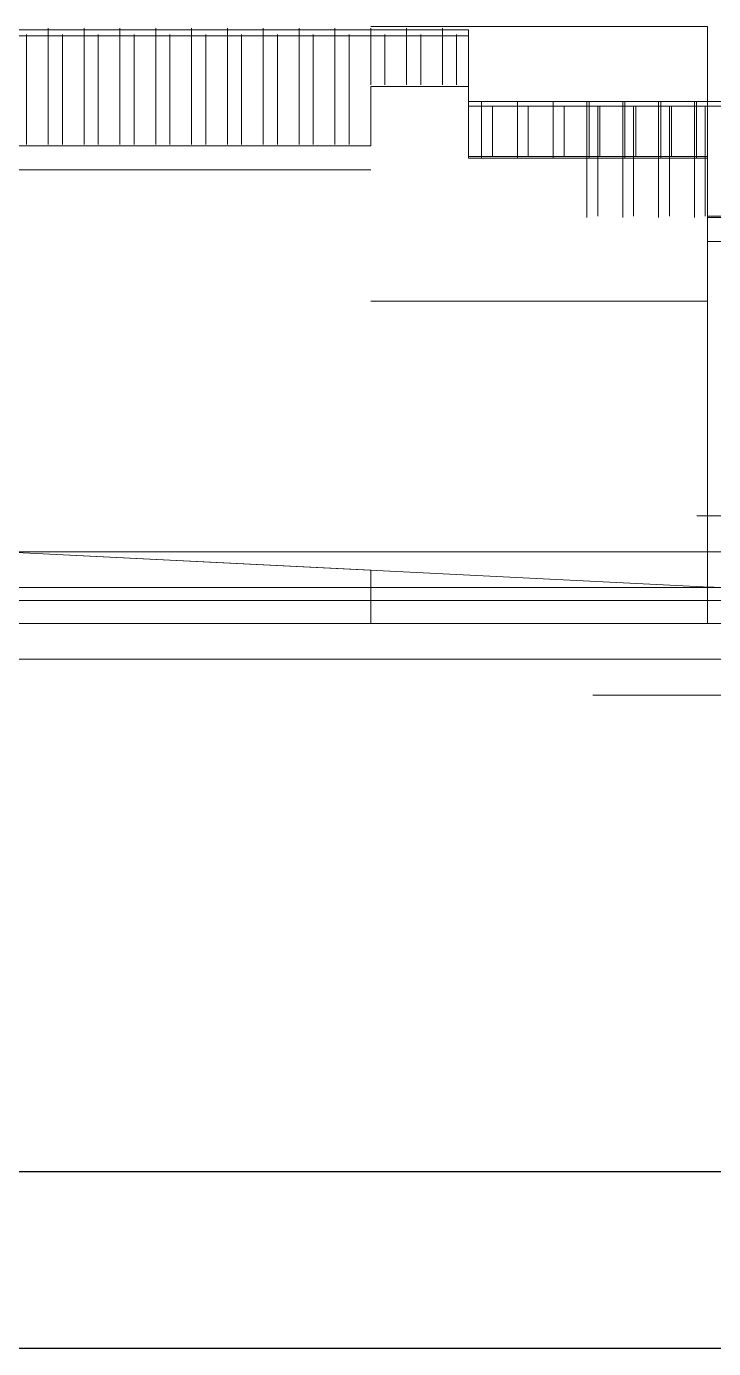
# Model space of a CAD drawing. Header units: millimetres. Extents: x -113526 to 211532, y -79714 to 28306.
# Drawn here: x 72206 to 73201, y -17174 to -15258 of the extents above; entities that cross this region are included whole.
import ezdxf

# ---------------------------------------------------------------- set-up
doc = ezdxf.new("R2010")
doc.units = ezdxf.units.MM
doc.layers.add('填充图样', color=38, linetype='Continuous')

msp = doc.modelspace()

# ---------------------------------------------------------------- linework, layer by layer
at = {"color": 250}
msp.add_line((87797.4, -16917.6), (64799, -16917.6), dxfattribs=at)
at = {"color": 4}
msp.add_line((88053.4, -17173.6), (64160, -17173.6), dxfattribs=at)
at = {"layer": '填充图样', "lineweight": 5, "extrusion": (2e-16, 0.936329, -0.351123)}
for p, q in [((71635.7, -15262.7, 497.1), (72846.6, -15262.7, 497.1)), ((72237.9, -15428.9, 47.6), (72237.9, -15260.7, 496.3)), ((72289.8, -15428.9, 47.6), (72289.8, -15260.7, 496.3)), ((72341.7, -15428.9, 47.6), (72341.7, -15260.7, 496.3)), ((72393.6, -15428.9, 47.6), (72393.6, -15260.7, 496.3)), ((72445.5, -15428.9, 47.6), (72445.5, -15260.7, 496.3)), ((72497.4, -15428.9, 47.6), (72497.4, -15260.7, 496.3)), ((72549.3, -15428.9, 47.6), (72549.3, -15260.7, 496.3)), ((72601.2, -15428.9, 47.6), (72601.2, -15260.7, 496.3)), ((72653.1, -15428.9, 47.6), (72653.1, -15260.7, 496.3)), ((72705, -15342.8, 277.4), (72705, -15260.7, 496.3)), ((72756.9, -15342.8, 277.4), (72756.9, -15260.7, 496.3)), ((72808.8, -15342.8, 277.4), (72808.8, -15260.7, 496.3)), ((72846.6, -15262.7, 497.1), (72846.6, -15344.8, 278.1)), ((72846.6, -15344.8, 278.1), (72705, -15344.8, 278.1)), ((72705, -15344.8, 278.1), (72705, -15431, 48.4)), ((72705, -15431, 48.4), (71635.7, -15431, 48.4))]:
    msp.add_line(p, q, dxfattribs=at)
at = {"layer": '填充图样', "lineweight": 5, "extrusion": (1, -4e-16, 2e-16)}
msp.add_line((73192.6, -16122.9, 716), (73192.6, -15258, 716), dxfattribs=at)
at = {"layer": '填充图样', "lineweight": 5, "extrusion": (2e-16, 0.936329, 0.351123)}
for p, q in [((72846.6, -15271.8, 521.4), (72165.9, -15271.8, 521.4)), ((72206.5, -15428.9, 946.5), (72206.5, -15269.8, 522.1)), ((72258.4, -15428.9, 946.5), (72258.4, -15269.8, 522.1)), ((72310.3, -15428.9, 946.5), (72310.3, -15269.8, 522.1)), ((72362.2, -15428.9, 946.5), (72362.2, -15269.8, 522.1)), ((72414.1, -15428.9, 946.5), (72414.1, -15269.8, 522.1)), ((72466, -15428.9, 946.5), (72466, -15269.8, 522.1)), ((72517.9, -15428.9, 946.5), (72517.9, -15269.8, 522.1)), ((72569.8, -15428.9, 946.5), (72569.8, -15269.8, 522.1)), ((72621.7, -15428.9, 946.5), (72621.7, -15269.8, 522.1)), ((72673.6, -15428.9, 946.5), (72673.6, -15269.8, 522.1)), ((72725.5, -15342.8, 716.8), (72725.5, -15269.8, 522.1)), ((72777.4, -15342.8, 716.8), (72777.4, -15269.8, 522.1)), ((72829.3, -15342.8, 716.8), (72829.3, -15269.8, 522.1)), ((72846.6, -15344.8, 716), (72846.6, -15271.8, 521.4)), ((72705, -15344.8, 716), (72846.6, -15344.8, 716)), ((72705, -15431, 945.8), (72705, -15344.8, 716)), ((72846.6, -15373.6, 522.1), (72846.6, -15364.5, 497.8)), ((72846.6, -15364.5, 497.8), (72846.6, -15446.6, 716.8)), ((73822, -15373.6, 522.1), (72846.6, -15373.6, 522.1)), ((72881.2, -15446.6, 716.8), (72881.2, -15373.6, 522.1)), ((72933.1, -15446.6, 716.8), (72933.1, -15373.6, 522.1)), ((72985, -15446.6, 716.8), (72985, -15373.6, 522.1)), ((73033.6, -15532.7, 946.5), (73033.6, -15373.6, 522.1)), ((73036.9, -15446.6, 716.8), (73036.9, -15373.6, 522.1)), ((73085.5, -15532.7, 946.5), (73085.5, -15373.6, 522.1)), ((73088.8, -15446.6, 716.8), (73088.8, -15373.6, 522.1)), ((73137.4, -15532.7, 946.5), (73137.4, -15373.6, 522.1)), ((73140.7, -15446.6, 716.8), (73140.7, -15373.6, 522.1)), ((73189.3, -15532.7, 946.5), (73189.3, -15373.6, 522.1)), ((73192.6, -15446.6, 716.8), (73192.6, -15373.6, 522.1)), ((72165.9, -15431, 945.8), (72705, -15431, 945.8)), ((72846.6, -15446.6, 716.8), (73192.6, -15446.6, 716.8)), ((73192.6, -15446.6, 716.8), (73192.6, -15532.7, 946.5)), ((73192.6, -15532.7, 946.5), (73397.6, -15532.7, 946.5))]:
    msp.add_line(p, q, dxfattribs=at)
at = {"layer": '填充图样', "lineweight": 5, "extrusion": (2e-16, 1, -2e-16)}
for p, q in [((72705, -15344.8, 278.1), (72705, -15431, 48.4)), ((72705, -15431, 945.8), (72705, -15344.8, 716)), ((73192.6, -15448.6, 278.1), (73192.6, -15534.8, 48.4)), ((73192.6, -15534.8, 945.8), (73192.6, -15448.6, 716)), ((72705, -15465.6, 48.4), (71635.7, -15465.6, 48.4)), ((72705, -15465.6, 945.8), (71635.7, -15465.6, 945.8)), ((73433.1, -15569.4, 945.8), (73192.6, -15569.4, 945.8)), ((73433.1, -15569.4, 48.4), (73192.6, -15569.4, 48.4)), ((72705, -15655.9, 716), (73192.6, -15655.9, 716)), ((73177.2, -15967.2, 16500.1), (74532.1, -15967.2, 16591.6)), ((73314.6, -15967.2, 16362.7), (73177.2, -15967.2, 16500.1)), ((73609.3, -16019.1, 247.2), (65041, -16019.1, 247.2)), ((73609.3, -16019.1, 818), (65041, -16019.1, 818)), ((73318.7, -16019.1, 15320.9), (72196.9, -16019.1, 15332.4)), ((72380, -16071, 11840.9), (71967.9, -16071, 11531.8)), ((72723.4, -16071, 12264.4), (72380, -16071, 11840.9)), ((72486.9, -16071, 14909), (72486.9, -16071, 14390.1)), ((77661.9, -16071, 14909), (72486.9, -16071, 14909)), ((81940.1, -16071, 15220.4), (72486.9, -16071, 15220.4)), ((72486.9, -16071, 15064.7), (72486.9, -16071, 14909)), ((72512.9, -16071, 14909), (72512.9, -16071, 14388.9)), ((73147, -16071, 12436.1), (72723.4, -16071, 12264.4)), ((73326, -16071, 13020), (73097.1, -16071, 12825.4)), ((73097.1, -16071, 12825.4), (74303.2, -16071, 12710.9)), ((73513.3, -16071, 12516.3), (73147, -16071, 12436.1)), ((72633.1, -16122.9, 1043.8), (71587.8, -16122.9, 1043.8)), ((71624.7, -16122.9, 278.7), (73442.5, -16122.9, 278.7)), ((71682.5, -16122.9, 2681.1), (72357.2, -16122.9, 2681.1)), ((71708.5, -16122.9, 2707), (72331.3, -16122.9, 2707)), ((71735.4, -16122.9, 158.5), (72608.5, -16122.9, 170.8)), ((72018.2, -16122.9, -210.4), (73149.5, -16122.9, 10.9)), ((72169.6, -16122.9, 2196.7), (72870.2, -16122.9, 2196.7)), ((72712.9, -16122.9, 771.7), (72195.5, -16122.9, 771.7)), ((72331.3, -16122.9, 2707), (72331.3, -16122.9, 7432.8)), ((72331.3, -16122.9, 3104.9), (72746, -16122.9, 3104.9)), ((72357.2, -16122.9, 2681.1), (72357.2, -16122.9, 7432.8)), ((73211, -16122.9, 896.3), (72608.5, -16122.9, 945.5)), ((72608.5, -16122.9, 269.2), (73235.6, -16122.9, 256.9)), ((72608.5, -16122.9, 170.8), (72608.5, -16122.9, 269.2)), ((72608.5, -16122.9, 945.5), (72633.1, -16122.9, 1043.8)), ((72883.9, -16122.9, 716), (72705, -16122.9, 716)), ((72705, -16122.9, 823.1), (73192.6, -16122.9, 823.1)), ((72705, -16122.9, 166.8), (73192.6, -16122.9, 166.8)), ((73192.6, -16122.9, 273.8), (72705, -16122.9, 273.8)), ((72705, -16122.9, 273.8), (72705, -16122.9, 166.8)), ((72705, -16122.9, 716), (72705, -16122.9, 823.1)), ((72746, -16122.9, 3104.9), (73808.4, -16122.9, 4053.6)), ((72746.4, -16122.9, 11535.8), (72746.4, -16122.9, 12366.1)), ((72772.4, -16122.9, 11535.8), (72772.4, -16122.9, 12366.1)), ((72870.2, -16122.9, 2196.7), (73991.1, -16122.9, 1134.6)), ((72876.2, -16122.9, 11613.6), (73599.4, -16122.9, 11613.6)), ((72876.2, -16122.9, 12366.1), (72876.2, -16122.9, 11613.6)), ((73013.6, -16122.9, 798.2), (72883.9, -16122.9, 798.2)), ((72883.9, -16122.9, 798.2), (72883.9, -16122.9, 716)), ((72902.1, -16122.9, 11639.6), (73573.5, -16122.9, 11639.6)), ((72902.1, -16122.9, 12366.1), (72902.1, -16122.9, 11639.6)), ((73521.6, -16122.9, 11354.1), (72954, -16122.9, 11354.1)), ((73521.6, -16122.9, 11328.2), (72954, -16122.9, 11328.2)), ((73013.6, -16122.9, 716), (73013.6, -16122.9, 798.2)), ((73192.6, -16122.9, 716), (73013.6, -16122.9, 716)), ((73069.8, -16122.9, 204.1), (73136.9, -16122.9, 204.1)), ((73136.9, -16122.9, 271.1), (73069.8, -16122.9, 271.1)), ((73069.8, -16122.9, 271.1), (73069.8, -16122.9, 204.1)), ((73069.8, -16122.9, 723), (73136.9, -16122.9, 723)), ((73136.9, -16122.9, 790.1), (73069.8, -16122.9, 790.1)), ((73069.8, -16122.9, 790.1), (73069.8, -16122.9, 723)), ((73106.4, -16122.9, 11639.6), (73106.4, -16122.9, 12573.7)), ((73109.7, -16122.9, 8211.3), (73432.4, -16122.9, 8211.3)), ((73109.7, -16122.9, 8185.3), (73458.3, -16122.9, 8185.3)), ((73136.9, -16122.9, 204.1), (73136.9, -16122.9, 271.1)), ((73136.9, -16122.9, 723), (73136.9, -16122.9, 790.1)), ((73149.5, -16122.9, 10.9), (73776.7, -16122.9, 539.7)), ((73192.6, -16122.9, 166.8), (73192.6, -16122.9, 273.8)), ((73192.6, -16122.9, 823.1), (73192.6, -16122.9, 716)), ((71944.4, -16174.8, -665.4), (72399.4, -16174.8, -407.2)), ((72399.4, -16174.8, -407.2), (72891.3, -16174.8, -444)), ((72891.3, -16174.8, -444), (73186.4, -16174.8, -677.7)), ((73186.4, -16174.8, -677.7), (73481.6, -16174.8, -862.1)), ((73026.6, -16226.7, -6739.8), (73137.2, -16226.7, -5780.7)), ((73137.2, -16226.7, -5780.7), (73297.1, -16226.7, -4674))]:
    msp.add_line(p, q, dxfattribs=at)
at = {"layer": '填充图样', "lineweight": 5, "extrusion": (1e-16, 0.936329, -0.351123)}
for p, q in [((72846.6, -15366.5, 497.1), (73881.8, -15366.5, 497.1)), ((72846.6, -15448.6, 278.1), (72846.6, -15366.5, 497.1)), ((72865.5, -15448.6, 278.1), (72865.5, -15366.5, 497.1)), ((72917.4, -15448.6, 278.1), (72917.4, -15366.5, 497.1)), ((72969.3, -15448.6, 278.1), (72969.3, -15366.5, 497.1)), ((73017.9, -15534.8, 48.4), (73017.9, -15366.5, 497.1)), ((73021.2, -15448.6, 278.1), (73021.2, -15366.5, 497.1)), ((73069.8, -15534.8, 48.4), (73069.8, -15366.5, 497.1)), ((73073.1, -15448.6, 278.1), (73073.1, -15366.5, 497.1)), ((73121.7, -15534.8, 48.4), (73121.7, -15366.5, 497.1)), ((73125, -15448.6, 278.1), (73125, -15366.5, 497.1)), ((73173.6, -15534.8, 48.4), (73173.6, -15366.5, 497.1)), ((73176.9, -15448.6, 278.1), (73176.9, -15366.5, 497.1)), ((73192.6, -15448.6, 278.1), (72846.6, -15448.6, 278.1)), ((73192.6, -15534.8, 48.4), (73192.6, -15448.6, 278.1)), ((73433.1, -15534.8, 48.4), (73192.6, -15534.8, 48.4))]:
    msp.add_line(p, q, dxfattribs=at)
at = {"layer": '填充图样', "lineweight": 5}
msp.add_line((65041, -16089.8, 7696.5), (74392.8, -16089.8, 7696.5), dxfattribs=at)
at = {"layer": '填充图样', "lineweight": 5, "extrusion": (2.00057e-16, 1, -2e-16)}
msp.add_ellipse((73524.9, -16019.1, 15064.7), major_axis=(1037.9, 0, 2.6), ratio=1, start_param=3.292944, end_param=4.71485, dxfattribs=at)
at = {"layer": '填充图样', "lineweight": 5, "extrusion": (2.00038e-16, 1, -2e-16)}
msp.add_ellipse((73524.9, -16019.1, 15064.7), major_axis=(-1012, 0, 1.6), ratio=1, start_param=0.147284, end_param=1.56919, dxfattribs=at)
at = {"layer": '填充图样', "lineweight": 5, "extrusion": (1.99918e-16, 1, -2.00001e-16)}
msp.add_ellipse((72962, -16071, 14347.9), major_axis=(476.9, 0, 4.3), ratio=1, start_param=1.596433, end_param=3.239058, dxfattribs=at)
at = {"layer": '填充图样', "lineweight": 5, "extrusion": (2.00095e-16, 1, -1.99999e-16)}
msp.add_ellipse((73524.9, -16071, 15064.7), major_axis=(1037.8, 0, 15.3), ratio=1, start_param=3.156315, end_param=3.305205, dxfattribs=at)
at = {"layer": '填充图样', "lineweight": 5, "extrusion": (1.99747e-16, 1, -2.00003e-16)}
msp.add_ellipse((72962, -16071, 14347.9), major_axis=(450.9, 0, 4.7), ratio=1, start_param=1.598323, end_param=3.242977, dxfattribs=at)
at = {"layer": '填充图样', "lineweight": 5, "extrusion": (1.99982e-16, 1, -2e-16)}
msp.add_ellipse((72954, -16071, 14182.5), major_axis=(-311.4, 0, 1.1), ratio=1, start_param=3.1379, end_param=4.708697, dxfattribs=at)
at = {"layer": '填充图样', "lineweight": 5, "extrusion": (1.99988e-16, 1, -2e-16)}
msp.add_ellipse((72954, -16071, 14182.5), major_axis=(-285.4, 0, 3.3), ratio=1, start_param=3.130065, end_param=4.70011, dxfattribs=at)
at = {"layer": '填充图样', "lineweight": 5, "extrusion": (2.00015e-16, 1, -2e-16)}
msp.add_ellipse((73109.7, -16122.9, 7432.8), major_axis=(778.4, 0, 1.9), ratio=1, start_param=3.144, end_param=4.714796, dxfattribs=at)
at = {"layer": '填充图样', "lineweight": 5, "extrusion": (2.00198e-16, 1, -2.00001e-16)}
msp.add_ellipse((73109.7, -16122.9, 7432.8), major_axis=(-752.5, 0, 3), ratio=1, start_param=-0.00396, end_param=1.566836, dxfattribs=at)
at = {"layer": '填充图样', "lineweight": 5, "extrusion": (2.0001e-16, 1, -2e-16)}
msp.add_ellipse((73320.8, -16122.9, 9716.3), major_axis=(-576.7, 0, 0.2), ratio=1, start_param=-0.090462, end_param=1.4743, dxfattribs=at)
at = {"layer": '填充图样', "lineweight": 5, "extrusion": (1.9991e-16, 1, -2e-16)}
msp.add_ellipse((73320.8, -16122.9, 9716.3), major_axis=(550.7, 0, 0.3), ratio=1, start_param=2.72492, end_param=4.614554, dxfattribs=at)
at = {"layer": '填充图样', "lineweight": 5, "extrusion": (2.00261e-16, 1, -1.9999e-16)}
msp.add_ellipse((72824.3, -16122.9, 12366.1), major_axis=(77.8, 0, 3), ratio=1, start_param=3.180689, end_param=6.322281, dxfattribs=at)
at = {"layer": '填充图样', "lineweight": 5, "extrusion": (1.99933e-16, 1, -2e-16)}
msp.add_ellipse((73185.4, -16122.9, 9681.1), major_axis=(439.2, 0, 1.7), ratio=1, start_param=1.391346, end_param=3.107383, dxfattribs=at)
at = {"layer": '填充图样', "lineweight": 5, "extrusion": (2.00058e-16, 1, -2.00001e-16)}
msp.add_ellipse((72954, -16122.9, 11535.8), major_axis=(-207.6, 0, 1.8), ratio=1, start_param=4.703581, end_param=6.274377, dxfattribs=at)
at = {"layer": '填充图样', "lineweight": 5, "extrusion": (1.98937e-16, 1, -2.00002e-16)}
msp.add_ellipse((72824.3, -16122.9, 12366.1), major_axis=(51.9, 0, 0.1), ratio=1, start_param=3.143605, end_param=6.285197, dxfattribs=at)
at = {"layer": '填充图样', "lineweight": 5, "extrusion": (2.00348e-16, 1, -1.99994e-16)}
msp.add_ellipse((72954, -16122.9, 11535.8), major_axis=(181.6, 0, 3.1), ratio=1, start_param=1.58775, end_param=3.158546, dxfattribs=at)
at = {"layer": '填充图样', "lineweight": 5, "extrusion": (2.00091e-16, 1, -2e-16)}
msp.add_ellipse((73185.4, -16122.9, 9681.1), major_axis=(-413.3, 0, 0.6), ratio=1, start_param=4.521971, end_param=5.809555, dxfattribs=at)
at = {"layer": '填充图样', "lineweight": 5}
for points, invisible_edges in [([(72705, -15262.7, 497.1), (72705, -15431, 48.4), (71635.7, -15431, 48.4), (71635.7, -15262.7, 497.1)], 1), ([(72705, -15262.7, 497.1), (72705, -15431, 945.8), (71635.7, -15431, 945.8), (71635.7, -15262.7, 497.1)], 1), ([(72846.6, -15344.8, 278.1), (72705, -15344.8, 278.1), (72705, -15262.7, 497.1), (72846.6, -15262.7, 497.1)], 2), ([(72846.6, -15344.8, 716), (72705, -15344.8, 716), (72705, -15262.7, 497.1), (72846.6, -15262.7, 497.1)], 2), ([(72846.6, -15262.7, 497.1), (72846.6, -15366.5, 497.1), (72846.6, -15448.6, 278.1), (72846.6, -15344.8, 278.1)], 1), ([(72846.6, -15448.6, 716), (72846.6, -15344.8, 716), (72846.6, -15262.7, 497.1), (72846.6, -15366.5, 497.1)], 4), ([(73192.6, -15448.6, 716), (72846.6, -15448.6, 716), (72846.6, -15366.5, 497.1), (73192.6, -15366.5, 497.1)], 8), ([(73192.6, -15448.6, 278.1), (72846.6, -15448.6, 278.1), (72846.6, -15366.5, 497.1), (73192.6, -15366.5, 497.1)], 8), ([(73881.8, -15366.5, 497.1), (73433.1, -15534.8, 48.4), (73192.6, -15534.8, 48.4), (73192.6, -15366.5, 497.1)], 4), ([(73881.8, -15366.5, 497.1), (73433.1, -15534.8, 945.8), (73192.6, -15534.8, 945.8), (73192.6, -15366.5, 497.1)], 4)]:
    msp.add_3dface(points, dxfattribs=dict(at, invisible_edges=invisible_edges))
for points in [[(73192.6, -15258, 823.1), (72705, -15258, 823.1), (72705, -15258, 716), (73192.6, -15258, 716)], [(73192.6, -15258, 273.8), (72705, -15258, 273.8), (72705, -15258, 166.8), (73192.6, -15258, 166.8)], [(74248.3, -16122.9, 204.1), (74248.3, -16122.9, 790.1), (72172.5, -16019.1, 790.1), (72172.5, -16019.1, 204.1)], [(72172.5, -16019.1, 204.1), (72705, -16045.8, 204.1), (72705, -16122.9, 204.1), (72172.5, -16122.9, 204.1)], [(72172.5, -16019.1, 790.1), (72705, -16045.8, 790.1), (72705, -16122.9, 790.1), (72172.5, -16122.9, 790.1)], [(73192.6, -16122.9, 204.1), (73192.6, -16070.1, 204.1), (74248.3, -16122.9, 204.1)], [(73192.6, -16122.9, 790.1), (73192.6, -16070.1, 790.1), (74248.3, -16122.9, 790.1)]]:
    msp.add_3dface(points, dxfattribs=at)

doc.saveas('drawing.dxf')
